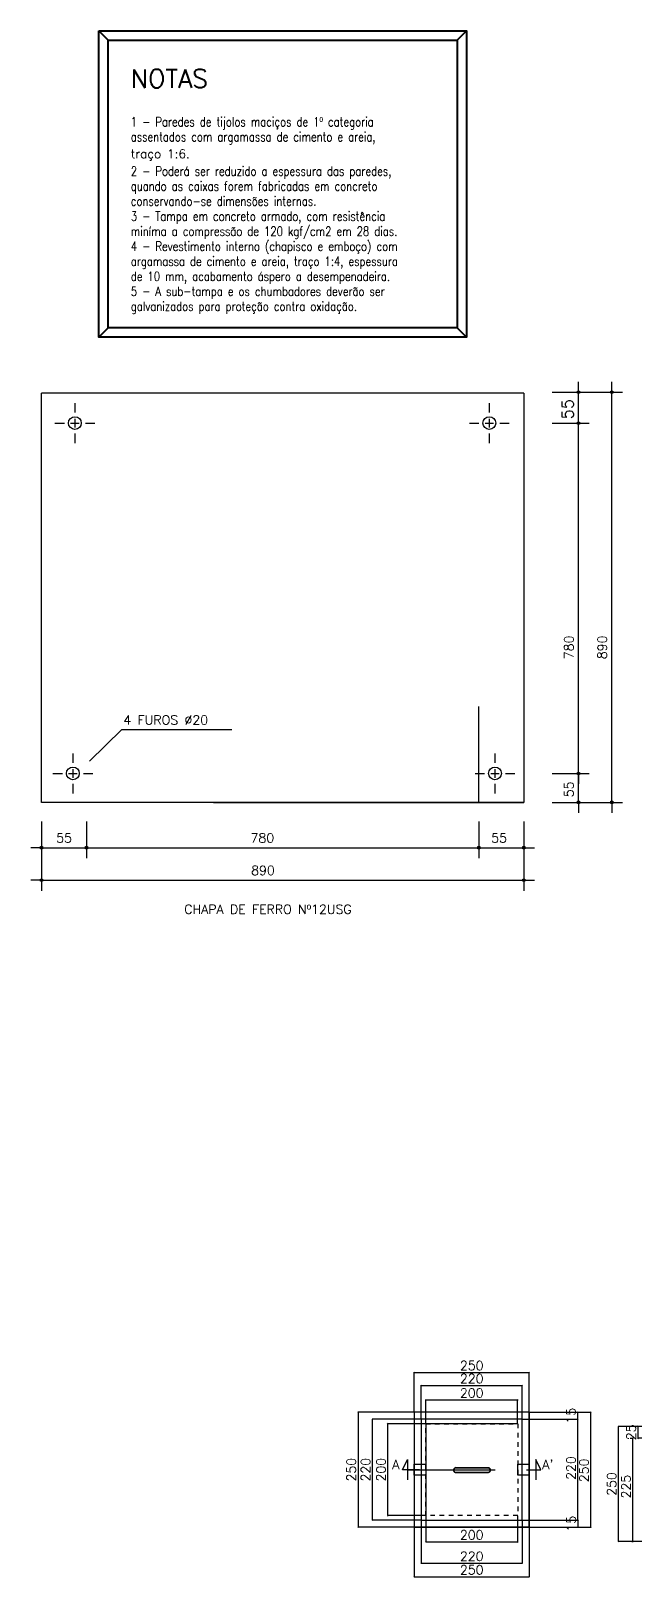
# Model space of a CAD drawing. Header units: millimetres. Extents: x 412 to 646, y 331 to 411.
# Drawn here: x 588.01 to 601.14, y 330.53 to 364.17 of the extents above; entities that cross this region are included whole.
import ezdxf

# ---------------------------------------------------------------- set-up
doc = ezdxf.new("R2010")
doc.units = ezdxf.units.MM
for name, pattern in [('DASHDOT2', [12.7, 6.35, -3.175, 0, -3.175]), ('DASHDOTX2', [2, 1, -0.5, 0, -0.5]), ('DASHED2', [0.375, 0.25, -0.125])]:
    doc.linetypes.add(name, pattern=pattern)
for name, color, linetype in [('Alvenaria', 8, 'Continuous'), ('CAIXA', 3, 'Continuous'), ('Equipos', 2, 'Continuous'), ('Linha de Corte', 5, 'DASHDOTX2'), ('texto', 7, 'Continuous')]:
    doc.layers.add(name, color=color, linetype=linetype)
doc.layers.add('Cota', color=7, linetype='Continuous', lineweight=25)
doc.layers.add('Elétrica', color=4, linetype='Continuous', lineweight=40)
doc.styles.add('AVELAR', font='simplex.shx')
doc.styles.add('ROMANS', font='romans.shx', dxfattribs={"height": 0.2})
doc.dimstyles.new('Cota oblique 1-20', dxfattribs={"dimtxt": 0.03, "dimasz": 0.016, "dimexe": 0.006, "dimexo": 0.0002, "dimgap": 0.05, "dimtad": 1, "dimlfac": 1000, "dimtxsty": 'ROMANS', "dimblk": 'OBLIQUE', "dimcen": 2.5, "dimadec": 0, "dimazin": 0, "dimtfac": 1, "dimtmove": 0, "dimatfit": 3, "dimldrblk": 'OBLIQUE', "dimfxl": 0, "dimlwd": 25, "dimlwe": 25, "dimarcsym": 0})

# ---------------------------------------------------------------- blocks, each defined once
blk = doc.blocks.new('_Oblique')
at = {"color": 0, "linetype": 'ByBlock', "lineweight": -2}
blk.add_line((-0.5, -0.5), (0.5, 0.5), dxfattribs=at)
blk = doc.blocks.new('*D43')
at = {"layer": 'Cota', "color": 0, "linetype": 'ByBlock', "lineweight": 25, "transparency": 16777216}
for p, q in [((598.707, 331.769), (599.928, 331.769)), ((599.922, 331.619), (599.922, 331.769)), ((598.857, 331.619), (599.928, 331.619))]:
    blk.add_line(p, q, dxfattribs=at)
at = {"layer": 'DEFPOINTS', "color": 0, "linetype": 'ByBlock', "transparency": 16777216}
for p in [(598.706, 331.769), (599.922, 331.769), (598.856, 331.619)]:
    blk.add_point(p, dxfattribs=at)
at = {"layer": 'Cota', "color": 0, "linetype": 'ByBlock', "lineweight": 25, "transparency": 16777216, "xscale": 0.016, "yscale": 0.016, "zscale": 0.016}
for p, rotation in [((599.922, 331.769), 90), ((599.922, 331.619), 270)]:
    blk.add_blockref('_Oblique', p, dxfattribs=dict(at, rotation=rotation))
at = {"layer": 'Cota', "color": 0, "linetype": 'ByBlock', "transparency": 16777216, "insert": (599.772, 331.694), "char_height": 0.2, "attachment_point": 5, "rotation": 90, "style": 'ROMANS'}
blk.add_mtext('15', dxfattribs=at)
blk = doc.blocks.new('*D44')
at = {"layer": 'Cota', "color": 0, "linetype": 'ByBlock', "lineweight": 25, "transparency": 16777216}
for p, q in [((598.707, 333.97), (599.922, 333.97)), ((599.916, 331.769), (599.916, 333.97)), ((598.707, 331.769), (599.922, 331.769))]:
    blk.add_line(p, q, dxfattribs=at)
at = {"layer": 'DEFPOINTS', "color": 0, "linetype": 'ByBlock', "transparency": 16777216}
for p in [(598.707, 333.97), (599.916, 333.97), (598.706, 331.769)]:
    blk.add_point(p, dxfattribs=at)
at = {"layer": 'Cota', "color": 0, "linetype": 'ByBlock', "lineweight": 25, "transparency": 16777216, "xscale": 0.016, "yscale": 0.016, "zscale": 0.016}
for p, rotation in [((599.916, 333.97), 90), ((599.916, 331.769), 270)]:
    blk.add_blockref('_Oblique', p, dxfattribs=dict(at, rotation=rotation))
at = {"layer": 'Cota', "color": 0, "linetype": 'ByBlock', "transparency": 16777216, "insert": (599.766, 332.904), "char_height": 0.2, "attachment_point": 5, "rotation": 90, "style": 'ROMANS'}
blk.add_mtext('220', dxfattribs=at)
blk = doc.blocks.new('*D45')
at = {"layer": 'Cota', "color": 0, "linetype": 'ByBlock', "lineweight": 25, "transparency": 16777216}
for p, q in [((599.591, 334.119), (599.922, 334.119)), ((599.916, 333.97), (599.916, 334.119)), ((598.707, 333.97), (599.922, 333.97))]:
    blk.add_line(p, q, dxfattribs=at)
at = {"layer": 'DEFPOINTS', "color": 0, "linetype": 'ByBlock', "transparency": 16777216}
for p in [(599.591, 334.119), (599.916, 334.119), (598.706, 333.97)]:
    blk.add_point(p, dxfattribs=at)
at = {"layer": 'Cota', "color": 0, "linetype": 'ByBlock', "lineweight": 25, "transparency": 16777216, "xscale": 0.016, "yscale": 0.016, "zscale": 0.016}
for p, rotation in [((599.916, 334.119), 90), ((599.916, 333.97), 270)]:
    blk.add_blockref('_Oblique', p, dxfattribs=dict(at, rotation=rotation))
at = {"layer": 'Cota', "color": 0, "linetype": 'ByBlock', "transparency": 16777216, "insert": (599.766, 334.044), "char_height": 0.2, "attachment_point": 5, "rotation": 90, "style": 'ROMANS'}
blk.add_mtext('15', dxfattribs=at)
blk = doc.blocks.new('*D46')
at = {"layer": 'Cota', "color": 0, "linetype": 'ByBlock', "lineweight": 25, "transparency": 16777216}
for p, q in [((598.857, 334.119), (600.205, 334.119)), ((600.199, 331.619), (600.199, 334.119)), ((598.857, 331.619), (600.205, 331.619))]:
    blk.add_line(p, q, dxfattribs=at)
at = {"layer": 'DEFPOINTS', "color": 0, "linetype": 'ByBlock', "transparency": 16777216}
for p in [(598.856, 334.119), (600.199, 334.119), (598.856, 331.619)]:
    blk.add_point(p, dxfattribs=at)
at = {"layer": 'Cota', "color": 0, "linetype": 'ByBlock', "lineweight": 25, "transparency": 16777216, "xscale": 0.016, "yscale": 0.016, "zscale": 0.016}
for p, rotation in [((600.199, 334.119), 90), ((600.199, 331.619), 270)]:
    blk.add_blockref('_Oblique', p, dxfattribs=dict(at, rotation=rotation))
at = {"layer": 'Cota', "color": 0, "linetype": 'ByBlock', "transparency": 16777216, "insert": (600.049, 332.853), "char_height": 0.2, "attachment_point": 5, "rotation": 90, "style": 'ROMANS'}
blk.add_mtext('250', dxfattribs=at)
blk = doc.blocks.new('*D47')
at = {"layer": 'Cota', "color": 0, "linetype": 'ByBlock', "lineweight": 25, "transparency": 16777216}
for p, q in [((596.356, 334.119), (596.356, 334.991)), ((596.356, 334.985), (598.856, 334.985)), ((598.856, 334.119), (598.856, 334.991))]:
    blk.add_line(p, q, dxfattribs=at)
at = {"layer": 'DEFPOINTS', "color": 0, "linetype": 'ByBlock', "transparency": 16777216}
for p in [(598.856, 334.985), (596.356, 334.119), (598.856, 334.119)]:
    blk.add_point(p, dxfattribs=at)
at = {"layer": 'Cota', "color": 0, "linetype": 'ByBlock', "lineweight": 25, "transparency": 16777216, "xscale": 0.016, "yscale": 0.016, "zscale": 0.016, "rotation": 180}
blk.add_blockref('_Oblique', (596.356, 334.985), dxfattribs=at)
at = {"layer": 'Cota', "color": 0, "linetype": 'ByBlock', "lineweight": 25, "transparency": 16777216, "xscale": 0.016, "yscale": 0.016, "zscale": 0.016}
blk.add_blockref('_Oblique', (598.856, 334.985), dxfattribs=at)
at = {"layer": 'Cota', "color": 0, "linetype": 'ByBlock', "transparency": 16777216, "insert": (597.606, 335.135), "char_height": 0.2, "attachment_point": 5, "style": 'ROMANS'}
blk.add_mtext('250', dxfattribs=at)
blk = doc.blocks.new('*D48')
at = {"layer": 'Cota', "color": 0, "linetype": 'ByBlock', "lineweight": 25, "transparency": 16777216}
for p, q in [((596.506, 333.969), (596.506, 334.708)), ((596.506, 334.702), (598.706, 334.702)), ((598.706, 333.969), (598.706, 334.708))]:
    blk.add_line(p, q, dxfattribs=at)
at = {"layer": 'DEFPOINTS', "color": 0, "linetype": 'ByBlock', "transparency": 16777216}
for p in [(598.706, 334.702), (596.506, 333.969), (598.706, 333.969)]:
    blk.add_point(p, dxfattribs=at)
at = {"layer": 'Cota', "color": 0, "linetype": 'ByBlock', "lineweight": 25, "transparency": 16777216, "xscale": 0.016, "yscale": 0.016, "zscale": 0.016, "rotation": 180}
blk.add_blockref('_Oblique', (596.506, 334.702), dxfattribs=at)
at = {"layer": 'Cota', "color": 0, "linetype": 'ByBlock', "lineweight": 25, "transparency": 16777216, "xscale": 0.016, "yscale": 0.016, "zscale": 0.016}
blk.add_blockref('_Oblique', (598.706, 334.702), dxfattribs=at)
at = {"layer": 'Cota', "color": 0, "linetype": 'ByBlock', "transparency": 16777216, "insert": (597.606, 334.852), "char_height": 0.2, "attachment_point": 5, "style": 'ROMANS'}
blk.add_mtext('220', dxfattribs=at)
blk = doc.blocks.new('*D49')
at = {"layer": 'Cota', "color": 0, "linetype": 'ByBlock', "lineweight": 25, "transparency": 16777216}
for p, q in [((596.606, 333.869), (596.606, 334.392)), ((596.606, 334.386), (598.606, 334.386)), ((598.606, 333.869), (598.606, 334.392))]:
    blk.add_line(p, q, dxfattribs=at)
at = {"layer": 'DEFPOINTS', "color": 0, "linetype": 'ByBlock', "transparency": 16777216}
for p in [(598.606, 334.386), (596.606, 333.869), (598.606, 333.869)]:
    blk.add_point(p, dxfattribs=at)
at = {"layer": 'Cota', "color": 0, "linetype": 'ByBlock', "lineweight": 25, "transparency": 16777216, "xscale": 0.016, "yscale": 0.016, "zscale": 0.016, "rotation": 180}
blk.add_blockref('_Oblique', (596.606, 334.386), dxfattribs=at)
at = {"layer": 'Cota', "color": 0, "linetype": 'ByBlock', "lineweight": 25, "transparency": 16777216, "xscale": 0.016, "yscale": 0.016, "zscale": 0.016}
blk.add_blockref('_Oblique', (598.606, 334.386), dxfattribs=at)
at = {"layer": 'Cota', "color": 0, "linetype": 'ByBlock', "transparency": 16777216, "insert": (597.606, 334.536), "char_height": 0.2, "attachment_point": 5, "style": 'ROMANS'}
blk.add_mtext('200', dxfattribs=at)
blk = doc.blocks.new('*D50')
at = {"layer": 'Cota', "color": 0, "linetype": 'ByBlock', "lineweight": 25, "transparency": 16777216}
for p, q in [((596.356, 334.119), (595.128, 334.119)), ((595.134, 334.119), (595.134, 331.619)), ((596.356, 331.619), (595.128, 331.619))]:
    blk.add_line(p, q, dxfattribs=at)
at = {"layer": 'DEFPOINTS', "color": 0, "linetype": 'ByBlock', "transparency": 16777216}
for p in [(596.356, 334.119), (595.134, 331.619), (596.356, 331.619)]:
    blk.add_point(p, dxfattribs=at)
at = {"layer": 'Cota', "color": 0, "linetype": 'ByBlock', "lineweight": 25, "transparency": 16777216, "xscale": 0.016, "yscale": 0.016, "zscale": 0.016}
for p, rotation in [((595.134, 334.119), 90), ((595.134, 331.619), 270)]:
    blk.add_blockref('_Oblique', p, dxfattribs=dict(at, rotation=rotation))
at = {"layer": 'Cota', "color": 0, "linetype": 'ByBlock', "transparency": 16777216, "insert": (594.984, 332.869), "char_height": 0.2, "attachment_point": 5, "rotation": 90, "style": 'ROMANS'}
blk.add_mtext('250', dxfattribs=at)
blk = doc.blocks.new('*D51')
at = {"layer": 'Cota', "color": 0, "linetype": 'ByBlock', "lineweight": 25, "transparency": 16777216}
for p, q in [((596.506, 333.97), (595.439, 333.97)), ((595.445, 331.769), (595.445, 333.97)), ((596.506, 331.769), (595.439, 331.769))]:
    blk.add_line(p, q, dxfattribs=at)
at = {"layer": 'DEFPOINTS', "color": 0, "linetype": 'ByBlock', "transparency": 16777216}
for p in [(595.445, 333.97), (596.506, 333.97), (596.506, 331.769)]:
    blk.add_point(p, dxfattribs=at)
at = {"layer": 'Cota', "color": 0, "linetype": 'ByBlock', "lineweight": 25, "transparency": 16777216, "xscale": 0.016, "yscale": 0.016, "zscale": 0.016}
for p, rotation in [((595.445, 333.97), 90), ((595.445, 331.769), 270)]:
    blk.add_blockref('_Oblique', p, dxfattribs=dict(at, rotation=rotation))
at = {"layer": 'Cota', "color": 0, "linetype": 'ByBlock', "transparency": 16777216, "insert": (595.295, 332.869), "char_height": 0.2, "attachment_point": 5, "rotation": 90, "style": 'ROMANS'}
blk.add_mtext('220', dxfattribs=at)
blk = doc.blocks.new('*D52')
at = {"layer": 'Cota', "color": 0, "linetype": 'ByBlock', "lineweight": 25, "transparency": 16777216}
for p, q in [((596.606, 333.87), (595.774, 333.87)), ((595.78, 331.869), (595.78, 333.87)), ((596.606, 331.869), (595.774, 331.869))]:
    blk.add_line(p, q, dxfattribs=at)
at = {"layer": 'DEFPOINTS', "color": 0, "linetype": 'ByBlock', "transparency": 16777216}
for p in [(595.78, 333.87), (596.606, 333.87), (596.606, 331.869)]:
    blk.add_point(p, dxfattribs=at)
at = {"layer": 'Cota', "color": 0, "linetype": 'ByBlock', "lineweight": 25, "transparency": 16777216, "xscale": 0.016, "yscale": 0.016, "zscale": 0.016}
for p, rotation in [((595.78, 333.87), 90), ((595.78, 331.869), 270)]:
    blk.add_blockref('_Oblique', p, dxfattribs=dict(at, rotation=rotation))
at = {"layer": 'Cota', "color": 0, "linetype": 'ByBlock', "transparency": 16777216, "insert": (595.63, 332.869), "char_height": 0.2, "attachment_point": 5, "rotation": 90, "style": 'ROMANS'}
blk.add_mtext('200', dxfattribs=at)
blk = doc.blocks.new('*D54')
at = {"layer": 'Cota', "color": 0, "linetype": 'ByBlock', "lineweight": 25, "transparency": 16777216}
for p, q in [((596.356, 331.616), (596.356, 330.534)), ((598.856, 331.616), (598.856, 330.534)), ((596.356, 330.54), (598.856, 330.54))]:
    blk.add_line(p, q, dxfattribs=at)
at = {"layer": 'DEFPOINTS', "color": 0, "linetype": 'ByBlock', "transparency": 16777216}
for p in [(596.356, 331.616), (598.856, 331.616), (598.856, 330.54)]:
    blk.add_point(p, dxfattribs=at)
at = {"layer": 'Cota', "color": 0, "linetype": 'ByBlock', "lineweight": 25, "transparency": 16777216, "xscale": 0.016, "yscale": 0.016, "zscale": 0.016, "rotation": 180}
blk.add_blockref('_Oblique', (596.356, 330.54), dxfattribs=at)
at = {"layer": 'Cota', "color": 0, "linetype": 'ByBlock', "lineweight": 25, "transparency": 16777216, "xscale": 0.016, "yscale": 0.016, "zscale": 0.016}
blk.add_blockref('_Oblique', (598.856, 330.54), dxfattribs=at)
at = {"layer": 'Cota', "color": 0, "linetype": 'ByBlock', "transparency": 16777216, "insert": (597.606, 330.69), "char_height": 0.2, "attachment_point": 5, "style": 'ROMANS'}
blk.add_mtext('250', dxfattribs=at)
blk = doc.blocks.new('*D55')
at = {"layer": 'Cota', "color": 0, "linetype": 'ByBlock', "lineweight": 25, "transparency": 16777216}
for p, q in [((596.506, 331.766), (596.506, 330.828)), ((598.706, 331.766), (598.706, 330.828)), ((596.506, 330.834), (598.706, 330.834))]:
    blk.add_line(p, q, dxfattribs=at)
at = {"layer": 'DEFPOINTS', "color": 0, "linetype": 'ByBlock', "transparency": 16777216}
for p in [(596.506, 331.766), (598.706, 331.766), (598.706, 330.834)]:
    blk.add_point(p, dxfattribs=at)
at = {"layer": 'Cota', "color": 0, "linetype": 'ByBlock', "lineweight": 25, "transparency": 16777216, "xscale": 0.016, "yscale": 0.016, "zscale": 0.016, "rotation": 180}
blk.add_blockref('_Oblique', (596.506, 330.834), dxfattribs=at)
at = {"layer": 'Cota', "color": 0, "linetype": 'ByBlock', "lineweight": 25, "transparency": 16777216, "xscale": 0.016, "yscale": 0.016, "zscale": 0.016}
blk.add_blockref('_Oblique', (598.706, 330.834), dxfattribs=at)
at = {"layer": 'Cota', "color": 0, "linetype": 'ByBlock', "transparency": 16777216, "insert": (597.606, 330.984), "char_height": 0.2, "attachment_point": 5, "style": 'ROMANS'}
blk.add_mtext('220', dxfattribs=at)
blk = doc.blocks.new('*D56')
at = {"layer": 'Cota', "color": 0, "linetype": 'ByBlock', "lineweight": 25, "transparency": 16777216}
for p, q in [((596.606, 331.866), (596.606, 331.294)), ((598.606, 331.866), (598.606, 331.294)), ((596.606, 331.3), (598.606, 331.3))]:
    blk.add_line(p, q, dxfattribs=at)
at = {"layer": 'DEFPOINTS', "color": 0, "linetype": 'ByBlock', "transparency": 16777216}
for p in [(596.606, 331.866), (598.606, 331.866), (598.606, 331.3)]:
    blk.add_point(p, dxfattribs=at)
at = {"layer": 'Cota', "color": 0, "linetype": 'ByBlock', "lineweight": 25, "transparency": 16777216, "xscale": 0.016, "yscale": 0.016, "zscale": 0.016, "rotation": 180}
blk.add_blockref('_Oblique', (596.606, 331.3), dxfattribs=at)
at = {"layer": 'Cota', "color": 0, "linetype": 'ByBlock', "lineweight": 25, "transparency": 16777216, "xscale": 0.016, "yscale": 0.016, "zscale": 0.016}
blk.add_blockref('_Oblique', (598.606, 331.3), dxfattribs=at)
at = {"layer": 'Cota', "color": 0, "linetype": 'ByBlock', "transparency": 16777216, "insert": (597.606, 331.45), "char_height": 0.2, "attachment_point": 5, "style": 'ROMANS'}
blk.add_mtext('200', dxfattribs=at)
blk = doc.blocks.new('*D58')
at = {"layer": 'Cota', "color": 0, "linetype": 'ByBlock', "lineweight": 25, "transparency": 16777216}
for p, q in [((601.686, 333.807), (600.795, 333.807)), ((600.801, 331.307), (600.801, 333.807)), ((601.686, 331.307), (600.795, 331.307))]:
    blk.add_line(p, q, dxfattribs=at)
at = {"layer": 'DEFPOINTS', "color": 0, "linetype": 'ByBlock', "transparency": 16777216}
for p in [(600.801, 333.807), (601.686, 333.807), (601.686, 331.307)]:
    blk.add_point(p, dxfattribs=at)
at = {"layer": 'Cota', "color": 0, "linetype": 'ByBlock', "lineweight": 25, "transparency": 16777216, "xscale": 0.016, "yscale": 0.016, "zscale": 0.016}
for p, rotation in [((600.801, 333.807), 90), ((600.801, 331.307), 270)]:
    blk.add_blockref('_Oblique', p, dxfattribs=dict(at, rotation=rotation))
at = {"layer": 'Cota', "color": 0, "linetype": 'ByBlock', "transparency": 16777216, "insert": (600.651, 332.557), "char_height": 0.2, "attachment_point": 5, "rotation": 90, "style": 'ROMANS'}
blk.add_mtext('250', dxfattribs=at)
blk = doc.blocks.new('*D60')
at = {"layer": 'Cota', "color": 0, "linetype": 'ByBlock', "lineweight": 25, "transparency": 16777216}
for p, q in [((601.686, 333.807), (601.219, 333.807)), ((601.225, 333.807), (601.225, 333.557)), ((601.686, 333.557), (601.219, 333.557))]:
    blk.add_line(p, q, dxfattribs=at)
at = {"layer": 'DEFPOINTS', "color": 0, "linetype": 'ByBlock', "transparency": 16777216}
for p in [(601.686, 333.807), (601.225, 333.557), (601.686, 333.557)]:
    blk.add_point(p, dxfattribs=at)
at = {"layer": 'Cota', "color": 0, "linetype": 'ByBlock', "lineweight": 25, "transparency": 16777216, "xscale": 0.016, "yscale": 0.016, "zscale": 0.016}
for p, rotation in [((601.225, 333.807), 90), ((601.225, 333.557), 270)]:
    blk.add_blockref('_Oblique', p, dxfattribs=dict(at, rotation=rotation))
at = {"layer": 'Cota', "color": 0, "linetype": 'ByBlock', "transparency": 16777216, "insert": (601.075, 333.682), "char_height": 0.2, "attachment_point": 5, "rotation": 90, "style": 'ROMANS'}
blk.add_mtext('25', dxfattribs=at)
blk = doc.blocks.new('*D63')
at = {"layer": 'Cota', "color": 0, "linetype": 'ByBlock', "lineweight": 25, "transparency": 16777216}
for p, q in [((601.052, 333.557), (601.119, 333.557)), ((601.113, 331.307), (601.113, 333.557)), ((601.095, 331.307), (601.119, 331.307))]:
    blk.add_line(p, q, dxfattribs=at)
at = {"layer": 'DEFPOINTS', "color": 0, "linetype": 'ByBlock', "transparency": 16777216}
for p in [(601.052, 333.557), (601.113, 333.557), (601.094, 331.307)]:
    blk.add_point(p, dxfattribs=at)
at = {"layer": 'Cota', "color": 0, "linetype": 'ByBlock', "lineweight": 25, "transparency": 16777216, "xscale": 0.016, "yscale": 0.016, "zscale": 0.016}
for p, rotation in [((601.113, 333.557), 90), ((601.113, 331.307), 270)]:
    blk.add_blockref('_Oblique', p, dxfattribs=dict(at, rotation=rotation))
at = {"layer": 'Cota', "color": 0, "linetype": 'ByBlock', "transparency": 16777216, "insert": (600.963, 332.5), "char_height": 0.2, "attachment_point": 5, "rotation": 90, "style": 'ROMANS'}
blk.add_mtext('225', dxfattribs=at)

msp = doc.modelspace()

# ---------------------------------------------------------------- linework, layer by layer
at = {"layer": 'Alvenaria', "color": 7}
for p, q in [((588.240024, 347.387763), (588.240024, 356.287763)), ((598.742024, 356.287763), (588.240024, 356.287763)), ((598.742024, 356.287763), (598.742024, 347.387763)), ((588.967932, 356.074074), (588.967932, 355.869136)), ((597.989371, 356.074074), (597.989371, 355.869136)), ((588.533843, 355.639986), (588.738782, 355.639986)), ((588.874804, 355.639986), (589.061059, 355.639986)), ((588.967932, 355.733113), (588.967932, 355.546858)), ((589.197082, 355.639986), (589.402021, 355.639986)), ((597.555283, 355.639986), (597.760221, 355.639986)), ((597.896244, 355.639986), (598.082499, 355.639986)), ((597.989371, 355.733113), (597.989371, 355.546858)), ((598.218521, 355.639986), (598.42346, 355.639986)), ((588.967932, 355.410835), (588.967932, 355.205897)), ((597.989371, 355.410835), (597.989371, 355.205897)), ((597.763024, 347.387763), (597.763024, 349.47545)), ((588.924464, 348.452015), (588.924464, 348.247076)), ((598.111861, 348.452015), (598.111861, 348.247076)), ((588.490375, 348.017926), (588.695314, 348.017926)), ((588.831336, 348.017926), (589.017591, 348.017926)), ((588.924464, 348.111054), (588.924464, 347.924799)), ((589.153614, 348.017926), (589.358552, 348.017926)), ((597.677773, 348.017926), (597.882711, 348.017926)), ((598.018734, 348.017926), (598.204989, 348.017926)), ((598.111861, 348.111054), (598.111861, 347.924799)), ((598.341012, 348.017926), (598.54595, 348.017926)), ((588.924464, 347.788776), (588.924464, 347.583837)), ((598.111861, 347.788776), (598.111861, 347.583837)), ((598.742024, 347.387763), (588.240024, 347.387763)), ((598.742024, 347.387763), (590.198024, 347.387763)), ((591.982097, 347.387763), (598.742024, 347.387763)), ((598.742024, 347.387763), (597.887624, 347.387763)), ((598.742024, 347.387763), (597.887624, 347.387763))]:
    msp.add_line(p, q, dxfattribs=at)
at = {"layer": 'Alvenaria'}
for p, q in [((598.856451, 334.119101), (596.356451, 334.119101)), ((596.356451, 334.119101), (596.356451, 333.969101)), ((598.856451, 334.119101), (598.856451, 331.619101)), ((598.706451, 333.969101), (596.506451, 333.969101)), ((596.506451, 333.969101), (596.506451, 331.769101)), ((598.706451, 333.969101), (596.506451, 333.969101)), ((596.606451, 333.869101), (596.606451, 331.869101)), ((598.606451, 333.869101), (596.606451, 333.869101)), ((598.856451, 331.619101), (596.356451, 331.619101))]:
    msp.add_line(p, q, dxfattribs=at)
for points in [[(596.356451, 332.986328), (596.606451, 332.986328), (596.606451, 332.748798), (596.356451, 332.748798)], [(598.606451, 332.986328), (598.856451, 332.986328), (598.856451, 332.748798), (598.606451, 332.748798)]]:
    msp.add_lwpolyline(points, close=True, dxfattribs=at)
at = {"layer": 'Alvenaria', "color": 7}
for centre in [(588.967932, 355.639986), (597.989371, 355.639986), (588.924464, 348.017926), (598.111861, 348.017926)]:
    msp.add_circle(centre, 0.139149, dxfattribs=at)
at = {"layer": 'Cota', "color": 7, "linetype": 'Continuous'}
for p, q in [((599.359974, 356.310678), (600.162, 356.310678)), ((599.512695, 356.310678), (600.887596, 356.310678)), ((599.93285, 355.639986), (599.93285, 356.310678)), ((600.658446, 347.387763), (600.658446, 356.309533)), ((599.359974, 355.639986), (600.162, 355.639986)), ((599.93285, 348.017926), (599.93285, 355.63884)), ((599.359974, 348.017926), (600.162, 348.017926)), ((599.93285, 347.388909), (599.93285, 348.01678)), ((599.359974, 347.387763), (600.162, 347.387763)), ((599.512695, 347.387763), (600.887596, 347.387763)), ((588.240024, 346.974295), (588.240024, 346.172269)), ((588.240024, 346.840774), (588.240024, 345.465874)), ((589.219024, 346.974295), (589.219024, 346.172269)), ((597.763024, 346.974295), (597.763024, 346.172269)), ((598.742024, 346.974295), (598.742024, 346.172269)), ((598.742024, 346.840774), (598.742024, 345.465874)), ((588.240024, 346.401419), (598.110716, 346.401419)), ((598.113007, 346.401419), (598.740878, 346.401419)), ((588.240024, 345.695024), (598.740878, 345.695024))]:
    msp.add_line(p, q, dxfattribs=at)
at = {"layer": 'Cota', "color": 7, "linetype": 'ByBlock'}
for p, q in [((599.93285, 356.310678), (599.93285, 356.539828)), ((600.658446, 356.310678), (600.658446, 356.539828)), ((599.93285, 355.63884), (599.93285, 355.86799)), ((599.93285, 348.017926), (599.93285, 348.247076)), ((599.93285, 348.017926), (599.93285, 347.788776)), ((599.93285, 347.387763), (599.93285, 347.158613)), ((600.658446, 347.387763), (600.658446, 347.158613)), ((588.240024, 346.401419), (588.010874, 346.401419)), ((589.219024, 346.401419), (589.448174, 346.401419)), ((598.111861, 346.401419), (598.341012, 346.401419)), ((598.742024, 346.401419), (598.971174, 346.401419)), ((588.240024, 346.108989), (588.240024, 345.695024)), ((588.241613, 345.695024), (588.012463, 345.695024)), ((598.742024, 345.695024), (598.971174, 345.695024))]:
    msp.add_line(p, q, dxfattribs=at)
for points in [[(599.909935, 356.287763), (599.909935, 356.333593), (599.955765, 356.333593), (599.955765, 356.287763)], [(600.635531, 356.287763), (600.635531, 356.333593), (600.681361, 356.333593), (600.681361, 356.287763)], [(599.955765, 355.661755), (599.955765, 355.615925), (599.909935, 355.615925), (599.909935, 355.661755)], [(599.909935, 355.615925), (599.909935, 355.661755), (599.955765, 355.661755), (599.955765, 355.615925)], [(599.955765, 348.040841), (599.955765, 347.995011), (599.909935, 347.995011), (599.909935, 348.040841)], [(599.909935, 347.995011), (599.909935, 348.040841), (599.955765, 348.040841), (599.955765, 347.995011)], [(599.955765, 347.410678), (599.955765, 347.364848), (599.909935, 347.364848), (599.909935, 347.410678)], [(600.681361, 347.410678), (600.681361, 347.364848), (600.635531, 347.364848), (600.635531, 347.410678)], [(588.262939, 346.378504), (588.217109, 346.378504), (588.217109, 346.424334), (588.262939, 346.424334)], [(589.241939, 346.378504), (589.196109, 346.378504), (589.196109, 346.424334), (589.241939, 346.424334)], [(589.196109, 346.424334), (589.241939, 346.424334), (589.241939, 346.378504), (589.196109, 346.378504)], [(597.785939, 346.378504), (597.740109, 346.378504), (597.740109, 346.424334), (597.785939, 346.424334)], [(597.740109, 346.424334), (597.785939, 346.424334), (597.785939, 346.378504), (597.740109, 346.378504)], [(598.719109, 346.424334), (598.764939, 346.424334), (598.764939, 346.378504), (598.719109, 346.378504)], [(588.264528, 345.672109), (588.218698, 345.672109), (588.218698, 345.717939), (588.264528, 345.717939)], [(598.719109, 345.717939), (598.764939, 345.717939), (598.764939, 345.672109), (598.719109, 345.672109)]]:
    msp.add_lwpolyline(points, close=True, dxfattribs=at)
at = {"layer": 'Elétrica', "color": 0}
for p, q in [((589.691197, 363.972553), (589.491197, 364.172553)), ((597.290851, 363.972553), (597.490851, 364.172553)), ((589.491197, 357.510011), (589.691197, 357.710011)), ((597.290851, 357.710011), (597.490851, 357.510011))]:
    msp.add_line(p, q, dxfattribs=at)
for points in [[(589.491197, 364.172553), (597.490851, 364.172553), (597.490851, 357.510011), (589.491197, 357.510011)], [(589.691197, 363.972553), (597.290851, 363.972553), (597.290851, 357.710011), (589.691197, 357.710011)]]:
    msp.add_lwpolyline(points, close=True, dxfattribs=at)
at = {"layer": 'Equipos', "color": 9}
for p, q in [((597.972374, 332.91137), (597.274982, 332.91137)), ((597.972374, 332.902034), (597.274982, 332.902034)), ((597.274982, 332.816097), (597.972374, 332.816097)), ((597.274982, 332.806761), (597.972374, 332.806761))]:
    msp.add_line(p, q, dxfattribs=at)
for points in [[(596.356451, 331.619101), (598.856451, 331.619101), (598.856451, 334.119101), (596.356451, 334.119101)], [(596.506451, 331.769101), (598.706451, 331.769101), (598.706451, 333.969101), (596.506451, 333.969101)]]:
    msp.add_lwpolyline(points, close=True, dxfattribs=at)
at = {"layer": 'Equipos', "color": 9, "linetype": 'DASHED2', "ltscale": 0.01}
msp.add_lwpolyline([(596.606451, 333.869101), (598.606451, 333.869101), (598.606451, 331.869101), (596.606451, 331.869101)], close=True, dxfattribs=at)
at = {"layer": 'Equipos', "color": 9}
for centre, radius, start, end in [((597.262127, 332.85951), 0.05449, 74.0494952, 289.9053172), ((597.260447, 332.858459), 0.04538, 71.6314819, 290.1752181), ((597.964432, 332.860088), 0.051905, 273.4136578, 86.5863422), ((597.964193, 332.859489), 0.043635, 279.5711471, 77.7194646)]:
    msp.add_arc(centre, radius, start, end, dxfattribs=at)
at = {"layer": 'Linha de Corte', "color": 4, "linetype": 'DASHDOT2', "ltscale": 0.3}
msp.add_line((596.211693, 332.869101), (599.003724, 332.869101), dxfattribs=at)
for points in [[(596.470491, 332.869101), (596.102725, 332.869101), (596.211693, 333.087036), (596.211693, 332.651166)], [(598.799949, 332.869101), (599.112691, 332.869101), (599.003724, 333.087036), (599.003724, 332.651166)]]:
    msp.add_lwpolyline(points, dxfattribs=at)
at = {"layer": 'texto', "color": 7}
for p, q in [((589.28373, 348.287948), (589.992229, 348.974853)), ((589.992229, 348.974853), (592.384377, 348.974853))]:
    msp.add_line(p, q, dxfattribs=at)

# ---------------------------------------------------------------- texts
at = {"layer": 'CAIXA', "color": 3, "style": 'AVELAR'}
msp.add_text('NOTAS', height=0.4, dxfattribs=at).set_placement((590.184654, 362.93431))
at = {"layer": 'Cota', "color": 7, "style": 'AVELAR'}
for s, height, p in [('55', 0.25632, (599.820566, 355.723448)), ('780', 0.2, (599.820566, 350.502568)), ('890', 0.2, (600.546162, 350.502568)), ('55', 0.2, (599.820566, 347.498123))]:
    msp.add_text(s, height=height, rotation=90, dxfattribs=at).set_placement(p)
for s, p in [('4 FUROS %%C20', (590.023228, 349.080883)), ('55', (588.561322, 346.513703)), ('780', (592.791407, 346.513703)), ('55', (598.030951, 346.513703)), ('890', (592.804887, 345.807308))]:
    msp.add_text(s, height=0.2003472, dxfattribs=at).set_placement(p)
at = {"layer": 'Cota', "linetype": 'ByBlock', "style": 'ROMANS'}
msp.add_text('A', height=0.209218, dxfattribs=at).set_placement((595.87308, 332.876841))
at = {"layer": 'texto', "style": 'ROMANS', "width": 0.8}
for s, p in [('assentados com argamassa de cimento e areia,', (590.184654, 361.76843)), ('1 - Paredes de tijolos maciços de 1º categoria', (590.184654, 362.095378)), ('2 - Poderá ser reduzido a espessura das paredes,', (590.184654, 361.022753)), ('quando as caixas forem fabricadas em concreto', (590.184654, 360.695804)), ('conservando-se dimensões internas.', (590.184654, 360.368856)), ('3 - Tampa em concreto armado, com resistência', (590.184654, 360.041907)), ('miníma a compressão de 120 kgf/cm2 em 28 dias.', (590.184654, 359.714959)), ('4 - Revestimento interno (chapisco e emboço) com', (590.184654, 359.38801)), ('argamassa de cimento e areia, traço 1:4, espessura', (590.184654, 359.061062)), ('de 10 mm, acabamento áspero a desempenadeira.', (590.184654, 358.734113)), ('5 - A sub-tampa e os chumbadores deverão ser', (590.184654, 358.407164)), ('galvanizados para proteção contra oxidação.', (590.184654, 358.080216))]:
    msp.add_text(s, height=0.2, dxfattribs=at).set_placement(p)
at = {"layer": 'texto'}
for s, height, style, p in [('traço 1:6.', 0.19072, 'AVELAR', (590.184654, 361.404318)), ("A'", 0.2092176, 'ROMANS', (599.137779, 332.876841))]:
    msp.add_text(s, height=height, dxfattribs=dict(at, style=style)).set_placement(p)
at = {"layer": 'texto', "color": 7, "style": 'ROMANS'}
msp.add_text('CHAPA DE FERRO Nº12USG', height=0.2, dxfattribs=at).set_placement((591.349276, 344.962081))

# ---------------------------------------------------------------- dimensions: what is measured, and where the dimension line sits
at = {"layer": 'Cota', "linetype": 'ByBlock'}
for base, p1, p2, text, picture, middle in [((598.856451, 334.98451), (596.356451, 334.119101), (598.856451, 334.119101), '250', '*D47', (597.606451, 334.98451)), ((598.706451, 334.70244), (596.506451, 333.969101), (598.706451, 333.969101), '220', '*D48', (597.606451, 334.70244)), ((598.706451, 330.834092), (596.506451, 331.766025), (598.706451, 331.766025), '220', '*D55', (597.606451, 330.834092)), ((598.606451, 331.300052), (596.606451, 331.866025), (598.606451, 331.866025), '200', '*D56', (597.606451, 331.300052))]:
    dim = msp.add_linear_dim(base=base, p1=p1, p2=p2, text=text, dimstyle='Cota oblique 1-20', override={"dimtxt": 0.2}, dxfattribs=at)
    dim.commit()
    dim.dimension.update_dxf_attribs({"geometry": picture, "text_midpoint": middle, "dimtype": 160})
dim = msp.add_linear_dim(base=(598.606451, 334.385504), p1=(596.606451, 333.869101), p2=(598.606451, 333.869101), text='200', dimstyle='Cota oblique 1-20', override={"dimtxt": 0.2}, dxfattribs=at)
dim.commit()
dim.dimension.update_dxf_attribs({"geometry": '*D49', "text_midpoint": (597.606451, 334.535504)})
for base, p1, p2, text, picture, middle in [((595.134238, 331.619101), (596.356451, 334.119101), (596.356451, 331.619101), '250', '*D50', (595.134238, 332.869101)), ((599.916136, 334.119101), (598.706451, 333.969501), (599.590755, 334.119101), '15', '*D45', (599.916136, 334.044301)), ((600.199033, 334.119101), (598.856451, 331.619101), (598.856451, 334.119101), '250', '*D46', (600.199033, 332.852562)), ((595.445041, 333.969501), (596.506451, 331.769101), (596.506451, 333.969501), '220', '*D51', (595.445041, 332.869301)), ((595.779933, 333.869501), (596.606451, 331.869101), (596.606451, 333.869501), '200', '*D52', (595.779933, 332.869301)), ((599.916136, 333.969501), (598.706451, 331.769101), (598.706851, 333.969501), '220', '*D44', (599.916136, 332.903968)), ((600.801326, 333.807275), (601.686309, 331.307275), (601.686309, 333.807275), '250', '*D58', (600.801326, 332.557275)), ((601.224503, 333.557275), (601.685909, 333.807275), (601.685909, 333.557275), '25', '*D60', (601.224503, 333.682275)), ((601.112774, 333.557275), (601.094377, 331.307275), (601.051669, 333.557275), '225', '*D63', (601.112774, 332.499649)), ((599.922136, 331.769101), (598.856451, 331.619101), (598.706451, 331.769101), '15', '*D43', (599.922136, 331.694101))]:
    dim = msp.add_linear_dim(base=base, p1=p1, p2=p2, angle=90, text=text, dimstyle='Cota oblique 1-20', override={"dimtxt": 0.2}, dxfattribs=at)
    dim.commit()
    dim.dimension.update_dxf_attribs({"geometry": picture, "text_midpoint": middle, "dimtype": 160})
dim = msp.add_linear_dim(base=(598.856451, 330.540227), p1=(596.356451, 331.616025), p2=(598.856451, 331.616025), text='250', dimstyle='Cota oblique 1-20', dxfattribs=at)
dim.commit()
dim.dimension.update_dxf_attribs({"geometry": '*D54', "text_midpoint": (597.606451, 330.540227), "dimtype": 160})

doc.saveas('drawing.dxf')
